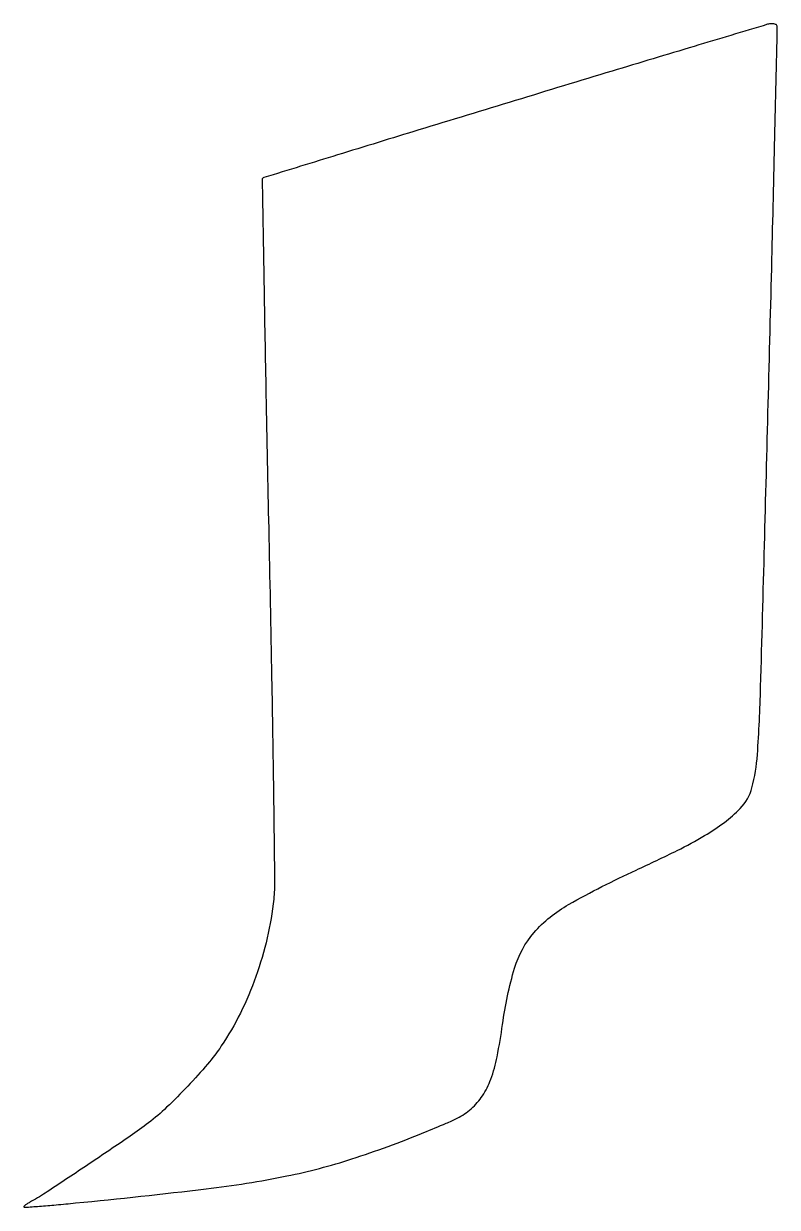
# Model space of a CAD drawing. Extents: x 0 to 282, y 0 to 444.
import ezdxf

# ---------------------------------------------------------------- set-up
doc = ezdxf.new("R2010")
doc.units = 0

msp = doc.modelspace()

# ---------------------------------------------------------------- linework, layer by layer
msp.add_lwpolyline([(184.299974, 415.111162, 0.000302), (148.146646, 404.080891, 0.0005), (117.630877, 394.71708, 0.000021), (90.081144, 386.231968, 0.122249), (89.622235, 385.955568, 0.203369), (89.431353, 385.483335, 0.000019), (90.088461, 347.220584, 0.00058), (90.865594, 304.918098, 0.000349), (91.880221, 254.762624, -0.00057), (92.987456, 198.810375, -0.001274), (93.672307, 156.276938, -0.000629), (94.083973, 122.79665, -0.029034), (93.761709, 115.947247, -0.030557), (91.320132, 101.388894, -0.028882), (87.090695, 86.953144, -0.029177), (81.280746, 73.253111, -0.032966), (74.116506, 60.894038, -0.028548), (68.981195, 54.115389, -0.013083), (61.568611, 45.858607, -0.013114), (53.647992, 37.915275, -0.025533), (46.858339, 32.084706, -0.015316), (40.029847, 27.128248, -0.001837), (24.583276, 16.706039, -0.001548), (8.89177, 6.272446, -0.020901), (2.988819, 2.718777, 0.012637), (1.766123, 2.009952, 0.02229), (0.799876, 1.355664, 0.019701), (0.117908, 0.805094, 0.44498), (0.114557, 0.579685, 0.208735), (0.475197, 0.453428, 0.000527), (5.968026, 0.870901, 0.003131), (12.187952, 1.38943, 0.00193), (19.5, 2.073596, 0.005249), (68.49104, 7.368144, 0.020308), (98.66915, 12.199994, 0.028303), (123.010238, 18.570211, 0.019051), (150, 28.442265, 0.002544), (158.406212, 31.935471, 0.016912), (162.526462, 33.838832, 0.032307), (165.258495, 35.443844, 0.030867), (167.805118, 37.40998, 0.069189), (171.996566, 42.25248, 0.055173), (175.097447, 48.432377, 0.039805), (177.484161, 56.883066, 0.015038), (179.509485, 69, -0.038185), (184.051199, 90.113881, -0.106745), (191.283459, 103.32434, -0.086729), (204.254528, 113.903809, -0.019871), (229.549654, 126.798451, 0.006376), (245.009081, 134.1606, 0.019333), (255.25514, 139.703094, 0.027869), (262.644887, 144.653561, 0.038698), (268.616325, 149.926168, 0.128605), (272.972212, 157.635364, 0.047433), (275.023605, 170.054246, 0.010397), (276.243844, 195.394119, 0.00031), (279.077996, 301.5, 0.000303), (280.457072, 355.61777, 0.000502), (281.547595, 401.301562, 0.000019), (282.490083, 442.588369, 0.138556), (282.319325, 443.25, 0.135732), (282.031835, 443.530475, 0.052344), (281.513714, 443.748703, 0.046851), (280.870303, 443.879408, 0.042295), (280.190983, 443.894521, 0.057327), (278.857184, 443.656182, 0.000064), (251.325469, 435.395899, 0.000606), (220.537109, 426.113576, 0.000372)], format="xyb", close=True)

doc.saveas('drawing.dxf')
